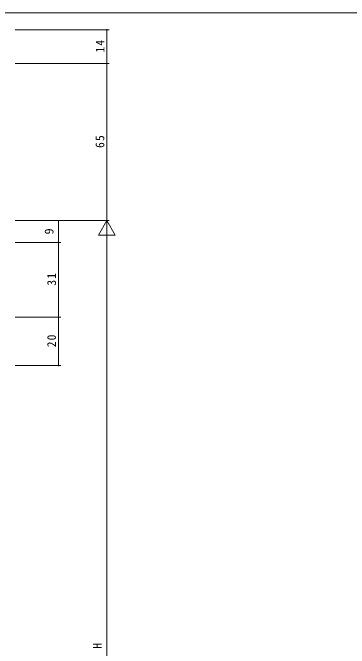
# Model space of a CAD drawing. Units: millimetres on the paper. Extents: x -420 to 373, y -297 to 267.
# Drawn here: x -288.6 to -149.1, y 1.3 to 264.4 of the extents above; entities that cross this region are included whole.
import ezdxf
from ezdxf.enums import TextEntityAlignment as Align

# ---------------------------------------------------------------- set-up
doc = ezdxf.new("R2010")
doc.units = ezdxf.units.MM
doc.layers.add('0-1_YKK_ZWAK', color=7, linetype='Continuous', lineweight=9)
doc.layers.add('0-4_YKK_D', color=6, linetype='Continuous', lineweight=9)
doc.styles.add('ＭＳ ゴシック', font='')
doc.styles.get('ＭＳ ゴシック').set_extended_font_data('MS Gothic')

msp = doc.modelspace()

# ---------------------------------------------------------------- linework, layer by layer
at = {"layer": '0-1_YKK_ZWAK'}
msp.add_line((352.3, 264.4), (-417.7, 264.4), dxfattribs=at)
at = {"layer": '0-4_YKK_D'}
for p, q in [((-287.555, 257.329), (-248.555, 257.329)), ((-249.555, 243.329), (-249.555, 257.329)), ((-287.555, 243.329), (-248.555, 243.329)), ((-287.555, 243.329), (-248.555, 243.329)), ((-249.555, 243.329), (-249.555, 178.329)), ((-287.555, 178.329), (-248.555, 178.329)), ((-287.555, 178.329), (-268.555, 178.329)), ((-287.555, 178.329), (-248.555, 178.329)), ((-269.555, 178.329), (-269.555, 169.329)), ((-249.555, 178.329), (-253.055, 172.267)), ((-249.555, 178.329), (-246.055, 172.267)), ((-249.555, 178.329), (-249.555, 166.205)), ((-253.055, 172.267), (-246.055, 172.267)), ((-249.555, 171.329), (-249.555, -165.671)), ((-287.555, 169.329), (-268.555, 169.329)), ((-287.555, 169.329), (-268.555, 169.329)), ((-269.555, 169.329), (-269.555, 138.329)), ((-287.555, 138.329), (-268.555, 138.329)), ((-287.555, 138.329), (-268.555, 138.329)), ((-269.555, 138.329), (-269.555, 118.329)), ((-287.555, 118.329), (-268.555, 118.329))]:
    msp.add_line(p, q, dxfattribs=at)
for centre, start, end in [((-249.555, 257.329), 90, 270), ((-249.555, 257.329), 270, 90), ((-249.555, 243.329), 90, 270), ((-249.555, 243.329), 90, 270), ((-249.555, 243.329), 270, 90), ((-249.555, 243.329), 270, 90), ((-269.555, 178.329), 90, 270), ((-269.555, 178.329), 270, 90), ((-269.555, 169.329), 90, 270), ((-269.555, 169.329), 90, 270), ((-269.555, 169.329), 270, 90), ((-269.555, 169.329), 270, 90), ((-269.555, 138.329), 90, 270), ((-269.555, 138.329), 90, 270), ((-269.555, 138.329), 270, 90), ((-269.555, 138.329), 270, 90), ((-269.555, 118.329), 90, 270), ((-269.555, 118.329), 270, 90)]:
    msp.add_arc(centre, 0.106, start, end, dxfattribs=at)

# ---------------------------------------------------------------- texts
at = {"layer": '0-4_YKK_D', "color": 3, "style": 'ＭＳ ゴシック'}
for s, p in [('9', (-270.555, 172.629)), ('H', (-250.555, 1.104))]:
    msp.add_text(s, height=3.666, rotation=90, dxfattribs=at).set_placement(p, align=Align.BOTTOM_LEFT)
at = {"layer": '0-4_YKK_D', "color": 3, "char_height": 3.666, "attachment_point": 7, "rotation": 90, "style": 'ＭＳ ゴシック'}
for s, insert in [('\\T1.21;\\W0.95;14', (-250.555, 247.891)), ('\\T1.21;\\W0.95;65', (-250.555, 208.429)), ('\\T1.21;\\W0.95;31', (-270.555, 151.429)), ('\\T1.21;\\W0.95;20', (-270.555, 125.929))]:
    msp.add_mtext(s, dxfattribs=dict(at, insert=insert))

doc.saveas('drawing.dxf')
